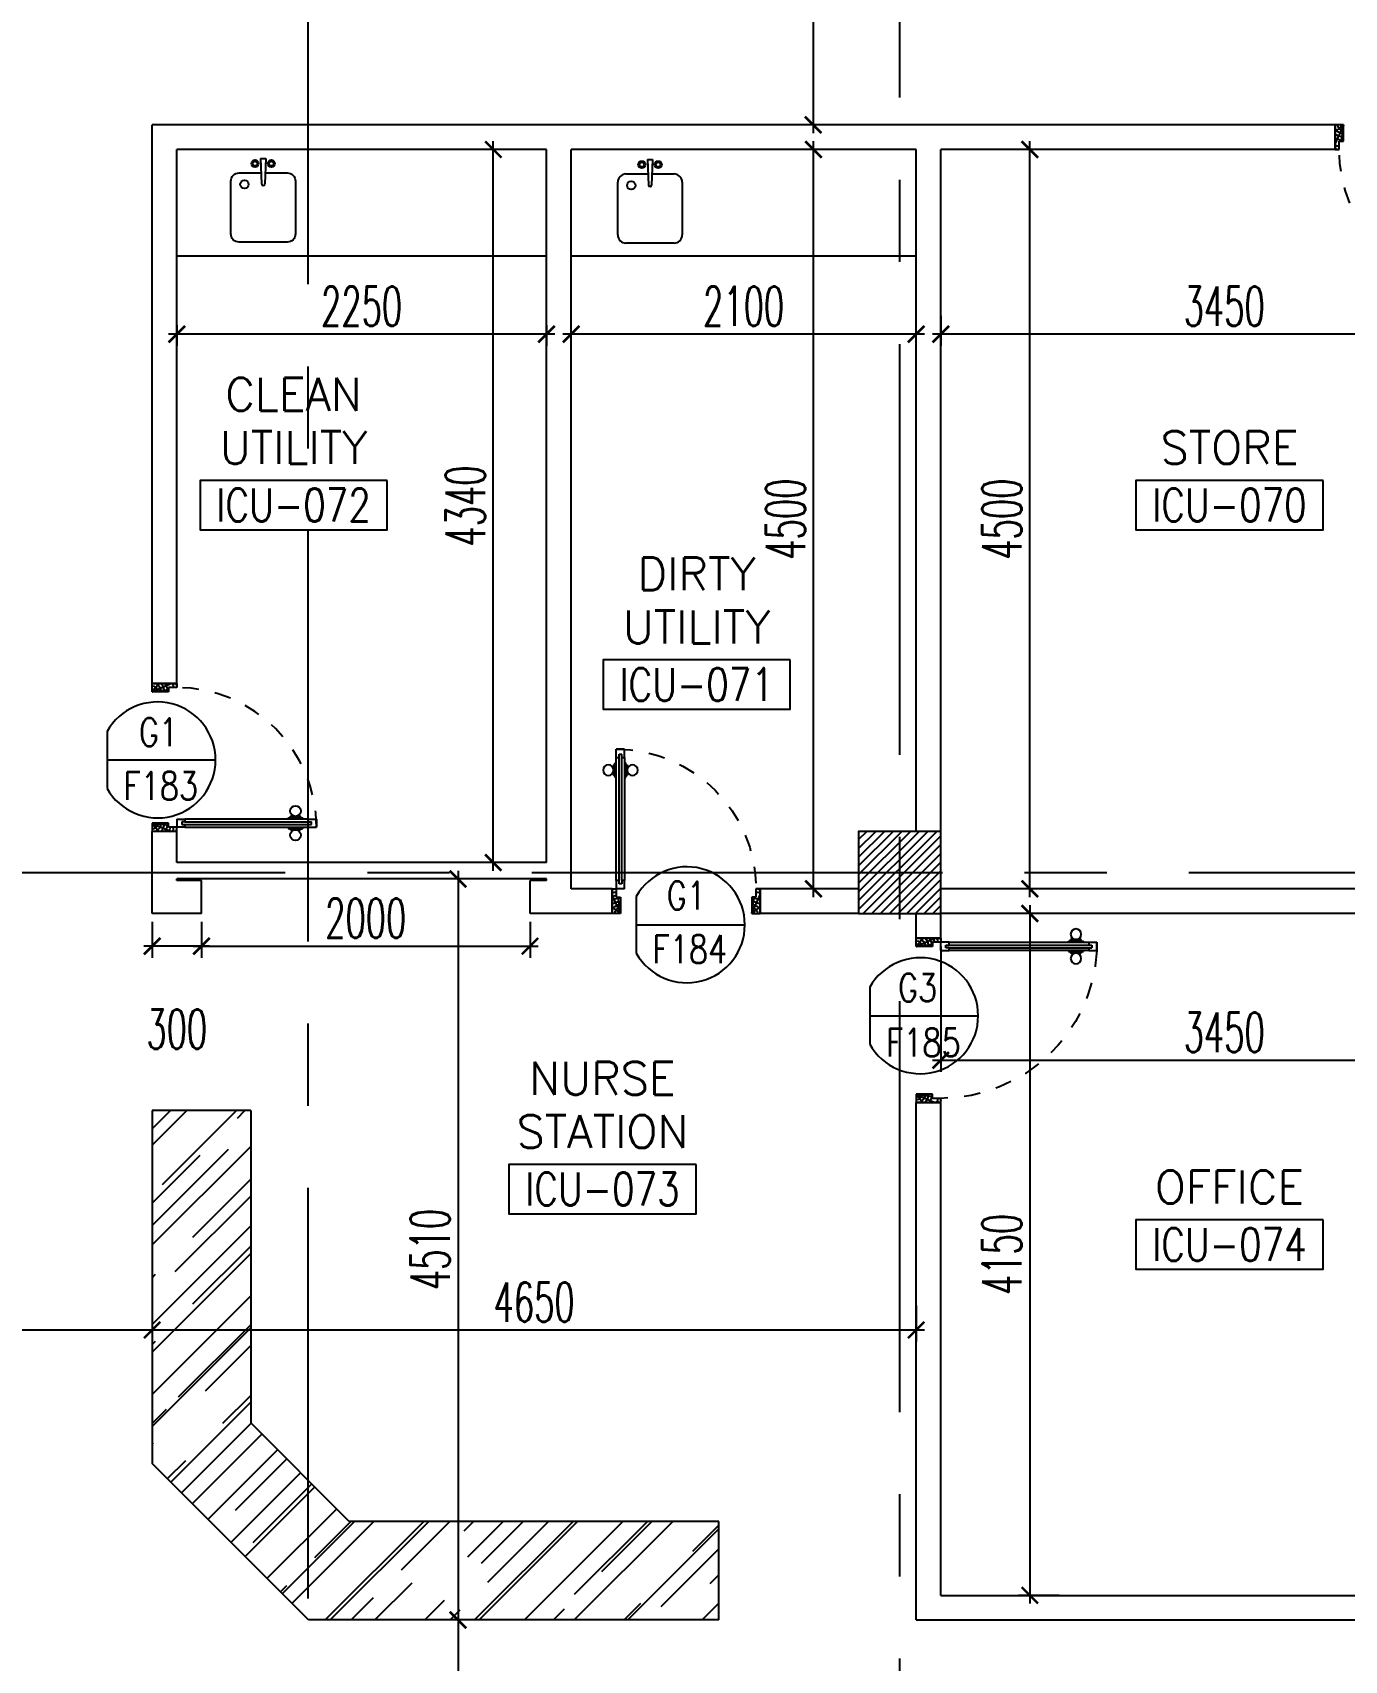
# Model space of a CAD drawing. Extents: x 275967.8 to 276060, y 57291.9 to 57371.4.
# Drawn here: x 276029.5 to 276037.48, y 57338.39 to 57348.29 of the extents above; entities that cross this region are included whole.
import ezdxf
from ezdxf.enums import TextEntityAlignment as Align

# ---------------------------------------------------------------- set-up
doc = ezdxf.new("R2010")
doc.units = 0
doc.header["$MEASUREMENT"] = 0
doc.header["$PDMODE"] = 34
doc.linetypes.add('CENTERX2', pattern=[4, 2.5, -0.5, 0.5, -0.5])
doc.linetypes.add('HIDDEN', pattern=[0.375, 0.25, -0.125])
doc.layers.get('0').update_dxf_attribs({"linetype": 'CONTINUOUS'})
doc.layers.get('DEFPOINTS').update_dxf_attribs({"linetype": 'CONTINUOUS'})
for name, color, linetype in [('AXES', 11, 'CENTERX2'), ('COL', 5, 'CONTINUOUS'), ('COUNTER', 7, 'CONTINUOUS'), ('DIM', 4, 'CONTINUOUS'), ('DOOR', 7, 'CONTINUOUS'), ('DOOR-CR', 2, 'CONTINUOUS'), ('DOOR-NO', 3, 'CONTINUOUS'), ('HAT', 8, 'CONTINUOUS'), ('NON-MEDICAL', 3, 'CONTINUOUS'), ('RM-BOX', 4, 'CONTINUOUS'), ('RM-NAME', 2, 'CONTINUOUS'), ('RM-NO', 2, 'CONTINUOUS'), ('WALL', 2, 'CONTINUOUS')]:
    doc.layers.add(name, color=color, linetype=linetype)
doc.styles.add('ROMANS', font='ROMANS.shx', dxfattribs={"width": 0.6})
doc.dimstyles.new('STANDARD in', dxfattribs={"dimtxt": 0.24, "dimasz": 0.1, "dimexe": 0.07, "dimexo": 0.05, "dimgap": 0.05, "dimtad": 1, "dimdec": 0, "dimlfac": 1000, "dimzin": 0, "dimdsep": 46, "dimtxsty": 'ROMANS', "dimblk": 'ARCHTICK', "dimcen": 0.05, "dimdle": 0.05, "dimclrd": 4, "dimclre": 4, "dimclrt": 2, "dimadec": 0, "dimazin": 0, "dimtfac": 1, "dimtdec": 0, "dimtmove": 2, "dimatfit": 3, "dimfxl": 0, "dimtolj": 1, "dimtzin": 0, "dimarcsym": 0})

# ---------------------------------------------------------------- blocks, each defined once
blk = doc.blocks.new('*X16')
at = {"color": 0}
for p, q in [((80579.2, 155514.9), (81054.1, 155989.7)), ((80579.2, 155567.9), (81001.1, 155989.7)), ((80579.2, 155620.9), (80948, 155989.7)), ((80579.2, 155674), (80895, 155989.7)), ((80579.2, 155727), (80842, 155989.7)), ((80579.2, 155780), (80788.9, 155989.7)), ((80579.2, 155833.1), (80735.9, 155989.7)), ((80579.2, 155886.1), (80682.9, 155989.7)), ((80579.2, 155939.1), (80629.8, 155989.7)), ((80607.1, 155489.7), (81079.2, 155961.8)), ((80660.2, 155489.7), (81079.2, 155908.8)), ((80713.2, 155489.7), (81079.2, 155855.8)), ((80766.2, 155489.7), (81079.2, 155802.7)), ((80819.3, 155489.7), (81079.2, 155749.7)), ((80872.3, 155489.7), (81079.2, 155696.7)), ((80925.3, 155489.7), (81079.2, 155643.6)), ((80978.4, 155489.7), (81079.2, 155590.6)), ((81031.4, 155489.7), (81079.2, 155537.6))]:
    blk.add_line(p, q, dxfattribs=at)
blk = doc.blocks.new('COL50')
at = {"layer": 'COL'}
blk.add_lwpolyline([(-250, 250), (-250, -250), (250, -250), (250, 250)], close=True, dxfattribs=at)
blk = doc.blocks.new('DOOR90')
at = {"layer": 'DOOR', "color": 0, "linetype": 'ByBlock'}
for p, q in [((-150, 0), (-150, -25)), ((-150, 0), (0, 0)), ((0, -50), (0, 0)), ((-1000, -25), (-1000, -75)), ((-1000, -75), (-1000, -25)), ((-950, -25), (-1000, -25)), ((-950, -75), (-1000, -75)), ((-970, -42), (-970, -58)), ((-950, -42), (-970, -42)), ((-950, -58), (-970, -58)), ((-950, -25), (-950, -42)), ((-950, -58), (-950, -75)), ((-917.6, -25), (-917.6, -17.8)), ((-827.6, -17.8), (-917.6, -17.8)), ((-917.6, -75), (-917.6, -82.2)), ((-827.6, -82.2), (-917.6, -82.2)), ((-905, -17.8), (-905, -8.8)), ((-905, -8.8), (-840.2, -8.8)), ((-905, -17.8), (-840.2, -17.8)), ((-905, -82.2), (-905, -91.2)), ((-905, -82.2), (-840.2, -82.2)), ((-905, -91.2), (-840.2, -91.2)), ((-840.2, -17.8), (-840.2, -8.8)), ((-840.2, -82.2), (-840.2, -91.2)), ((-827.6, -25), (-827.6, -17.8)), ((-827.6, -75), (-827.6, -82.2)), ((-200, -42), (-200, -25)), ((-200, -25), (-150, -25)), ((-180, -42), (-200, -42)), ((-200, -75), (-200, -58)), ((-200, -58), (-180, -58)), ((-150, -75), (-200, -75)), ((-180, -58), (-180, -42)), ((-150, -75), (-150, -25)), ((-150, -25), (-100, -25)), ((-100, -25), (-100, -50)), ((-100, -50), (0, -50)), ((-150, -900), (-150, -875)), ((-150, -875), (-100, -875)), ((-100, -850), (0, -850)), ((-100, -875), (-100, -850)), ((0, -850), (0, -900)), ((0, -900), (-150, -900)), ((-150, -900), (0, -900))]:
    blk.add_line(p, q, dxfattribs=at)
at = {"layer": 'DOOR', "color": 9, "linetype": 'ByBlock'}
for p, q in [((0, -50), (-113.7, 0)), ((0, -50), (-40.1, 0)), ((0, -50), (-100, -36.6)), ((0, -850), (-113.7, -900)), ((0, -850), (-100, -863.4)), ((0, -850), (-40.1, -900))]:
    blk.add_line(p, q, dxfattribs=at)
at = {"layer": 'DOOR', "linetype": 'ByBlock'}
for p, q in [((-200, -25), (-950, -25)), ((-200, -42), (-950, -42)), ((-200, -58), (-950, -58)), ((-950, -75), (-200, -75))]:
    blk.add_line(p, q, dxfattribs=at)
at = {"layer": 'DOOR', "color": 0, "linetype": 'ByBlock'}
for centre in [(-872.6, 23.5), (-872.6, -123.5)]:
    blk.add_circle(centre, 32.4, dxfattribs=at)
at = {"layer": 'DOOR', "color": 9, "linetype": 'ByBlock'}
for centre, radius, start, end in [((0, -50), 154.4, 161.10529, 166.28577), ((0, -50), 134.4, 158.15985, 169.28002), ((0, -50), 94.4, 148.01819, 180), ((0, -50), 74.4, 137.77643, 180), ((0, -50), 114.4, 154.08384, 167.37743), ((0, -50), 54.4, 113.20738, 180), ((0, -50), 34.4, 90, 180), ((0, -50), 14.4, 90, 180), ((0, -850), 154.4, 193.71423, 198.89471), ((0, -850), 134.4, 190.71998, 201.84015), ((0, -850), 94.4, 180, 211.98181), ((0, -850), 74.4, 180, 222.22357), ((0, -850), 54.4, 180, 246.79262), ((0, -850), 34.4, 180, 270), ((0, -850), 14.4, 180, 270)]:
    blk.add_arc(centre, radius, start, end, dxfattribs=at)
at = {"layer": 'DOOR', "linetype": 'HIDDEN', "ltscale": 0.5}
blk.add_arc((-150, -25), 850, 180, 270, dxfattribs=at)
blk = doc.blocks.new('*X46')
at = {"color": 0}
for p, q in [((80579.2, 155514.9), (81054.1, 155989.7)), ((80579.2, 155567.9), (81001.1, 155989.7)), ((80579.2, 155620.9), (80948, 155989.7)), ((80579.2, 155674), (80895, 155989.7)), ((80579.2, 155727), (80842, 155989.7)), ((80579.2, 155780), (80788.9, 155989.7)), ((80579.2, 155833.1), (80735.9, 155989.7)), ((80579.2, 155886.1), (80682.9, 155989.7)), ((80579.2, 155939.1), (80629.8, 155989.7)), ((80607.1, 155489.7), (81079.2, 155961.8)), ((80660.2, 155489.7), (81079.2, 155908.8)), ((80713.2, 155489.7), (81079.2, 155855.8)), ((80766.2, 155489.7), (81079.2, 155802.7)), ((80819.3, 155489.7), (81079.2, 155749.7)), ((80872.3, 155489.7), (81079.2, 155696.7)), ((80925.3, 155489.7), (81079.2, 155643.6)), ((80978.4, 155489.7), (81079.2, 155590.6)), ((81031.4, 155489.7), (81079.2, 155537.6))]:
    blk.add_line(p, q, dxfattribs=at)
blk = doc.blocks.new('RM1')
at = {"layer": 'RM-BOX'}
blk.add_lwpolyline([(569.9, -200), (-569.9, -200), (-569.9, -500), (569.9, -500)], close=True, dxfattribs=at)
at = {"layer": 'RM-NAME', "style": 'ROMANS'}
for tag, p in [('ROOMNAME1', (0, 323.8)), ('ROOMNAME2', (0, 0))]:
    blk.add_attdef(tag, text='', height=200, dxfattribs=at).set_placement(p, align=Align.MIDDLE)
at = {"layer": 'RM-NO', "style": 'ROMANS', "width": 0.8}
blk.add_attdef('ROOMNO', text='', height=200, dxfattribs=at).set_placement((0, -350), align=Align.MIDDLE)
blk = doc.blocks.new('DD1')
at = {"layer": 'DOOR-CR'}
blk.add_line((-307.6, 0), (352.8, 0), dxfattribs=at)
blk.add_lwpolyline([(-307.6, -172.9, 3.820224), (-307.6, 172.9)], format="xyb", close=True, dxfattribs=at)
at = {"layer": 'DOOR-NO', "color": 255, "style": 'ROMANS', "width": 0.8}
for tag, p in [('G', (0, 183.5)), ('000', (0, -141.4))]:
    blk.add_attdef(tag, text='', height=204, dxfattribs=at).set_placement(p, align=Align.MIDDLE)
blk = doc.blocks.new('_ARCHTICK')
at = {"color": 0, "linetype": 'ByBlock', "const_width": 0.15}
blk.add_lwpolyline([(-0.5, -0.5), (0.5, 0.5)], dxfattribs=at)
blk = doc.blocks.new('*D465')
at = {"layer": 'DEFPOINTS', "color": 0, "linetype": 'ByBlock', "ltscale": 0.3}
for p in [(276034.8876, 57350.1329), (276034.2485, 57347.7329), (276034.7987, 57347.7329)]:
    blk.add_point(p, dxfattribs=at)
at = {"layer": 'DIM', "color": 4, "linetype": 'ByBlock', "lineweight": -2, "ltscale": 0.3}
for p, q in [((276034.8376, 57350.1329), (276034.1785, 57350.1329)), ((276034.2485, 57350.1829), (276034.2485, 57347.6829)), ((276034.7487, 57347.7329), (276034.1785, 57347.7329))]:
    blk.add_line(p, q, dxfattribs=at)
at = {"layer": 'DIM', "color": 4, "linetype": 'ByBlock', "lineweight": -2, "ltscale": 0.3, "xscale": 0.1, "yscale": 0.1, "zscale": 0.1}
for p, rotation in [((276034.2485, 57350.1329), 90), ((276034.2485, 57347.7329), 270)]:
    blk.add_blockref('_ARCHTICK', p, dxfattribs=dict(at, rotation=rotation))
at = {"layer": 'DIM', "color": 2, "linetype": 'ByBlock', "ltscale": 0.3, "insert": (276034.0785, 57348.9329), "char_height": 0.24, "attachment_point": 5, "rotation": 90, "style": 'ROMANS'}
blk.add_mtext('\\A1;2400', dxfattribs=at)
blk = doc.blocks.new('*D457')
at = {"layer": 'DEFPOINTS', "color": 0, "linetype": 'ByBlock', "ltscale": 0.3}
for p in [(276035.0255, 57346.621), (276038.4755, 57346.5128), (276035.0255, 57346.4588)]:
    blk.add_point(p, dxfattribs=at)
at = {"layer": 'DIM', "color": 4, "linetype": 'ByBlock', "lineweight": -2, "ltscale": 0.3}
for p, q in [((276035.0255, 57346.571), (276035.0255, 57346.3888)), ((276038.4755, 57346.4628), (276038.4755, 57346.3888)), ((276038.5255, 57346.4588), (276034.9755, 57346.4588))]:
    blk.add_line(p, q, dxfattribs=at)
at = {"layer": 'DIM', "color": 4, "linetype": 'ByBlock', "lineweight": -2, "ltscale": 0.3, "xscale": 0.1, "yscale": 0.1, "zscale": 0.1, "rotation": 180}
blk.add_blockref('_ARCHTICK', (276035.0255, 57346.4588), dxfattribs=at)
at = {"layer": 'DIM', "color": 4, "linetype": 'ByBlock', "lineweight": -2, "ltscale": 0.3, "xscale": 0.1, "yscale": 0.1, "zscale": 0.1}
blk.add_blockref('_ARCHTICK', (276038.4755, 57346.4588), dxfattribs=at)
at = {"layer": 'DIM', "color": 2, "linetype": 'ByBlock', "ltscale": 0.3, "insert": (276036.7505, 57346.6288), "char_height": 0.24, "attachment_point": 5, "style": 'ROMANS'}
blk.add_mtext('\\A1;3450', dxfattribs=at)
blk = doc.blocks.new('*D456')
at = {"layer": 'DEFPOINTS', "color": 0, "linetype": 'ByBlock', "ltscale": 0.3}
for p in [(276032.7755, 57346.4588), (276032.7755, 57346.2163), (276034.8755, 57346.2163)]:
    blk.add_point(p, dxfattribs=at)
at = {"layer": 'DIM', "color": 4, "linetype": 'ByBlock', "lineweight": -2, "ltscale": 0.3}
for p, q in [((276032.7755, 57346.2663), (276032.7755, 57346.5288)), ((276034.8755, 57346.2663), (276034.8755, 57346.5288)), ((276034.9255, 57346.4588), (276032.7255, 57346.4588))]:
    blk.add_line(p, q, dxfattribs=at)
at = {"layer": 'DIM', "color": 4, "linetype": 'ByBlock', "lineweight": -2, "ltscale": 0.3, "xscale": 0.1, "yscale": 0.1, "zscale": 0.1, "rotation": 180}
blk.add_blockref('_ARCHTICK', (276032.7755, 57346.4588), dxfattribs=at)
at = {"layer": 'DIM', "color": 4, "linetype": 'ByBlock', "lineweight": -2, "ltscale": 0.3, "xscale": 0.1, "yscale": 0.1, "zscale": 0.1}
blk.add_blockref('_ARCHTICK', (276034.8755, 57346.4588), dxfattribs=at)
at = {"layer": 'DIM', "color": 2, "linetype": 'ByBlock', "ltscale": 0.3, "insert": (276033.8255, 57346.6288), "char_height": 0.24, "attachment_point": 5, "style": 'ROMANS'}
blk.add_mtext('\\A1;2100', dxfattribs=at)
blk = doc.blocks.new('*D455')
at = {"layer": 'DEFPOINTS', "color": 0, "linetype": 'ByBlock', "ltscale": 0.3}
for p in [(276030.3755, 57346.5628), (276032.6255, 57346.5628), (276030.3755, 57346.4588)]:
    blk.add_point(p, dxfattribs=at)
at = {"layer": 'DIM', "color": 4, "linetype": 'ByBlock', "lineweight": -2, "ltscale": 0.3}
for p, q in [((276030.3755, 57346.5128), (276030.3755, 57346.3888)), ((276032.6255, 57346.5128), (276032.6255, 57346.3888)), ((276032.6755, 57346.4588), (276030.3255, 57346.4588))]:
    blk.add_line(p, q, dxfattribs=at)
at = {"layer": 'DIM', "color": 4, "linetype": 'ByBlock', "lineweight": -2, "ltscale": 0.3, "xscale": 0.1, "yscale": 0.1, "zscale": 0.1, "rotation": 180}
blk.add_blockref('_ARCHTICK', (276030.3755, 57346.4588), dxfattribs=at)
at = {"layer": 'DIM', "color": 4, "linetype": 'ByBlock', "lineweight": -2, "ltscale": 0.3, "xscale": 0.1, "yscale": 0.1, "zscale": 0.1}
blk.add_blockref('_ARCHTICK', (276032.6255, 57346.4588), dxfattribs=at)
at = {"layer": 'DIM', "color": 2, "linetype": 'ByBlock', "ltscale": 0.3, "insert": (276031.5005, 57346.6288), "char_height": 0.24, "attachment_point": 5, "style": 'ROMANS'}
blk.add_mtext('\\A1;2250', dxfattribs=at)
blk = doc.blocks.new('*D454')
at = {"layer": 'DEFPOINTS', "color": 0, "linetype": 'ByBlock', "ltscale": 0.3}
for p in [(276035.5674, 57347.5829), (276035.6477, 57347.5829), (276035.6477, 57343.0829)]:
    blk.add_point(p, dxfattribs=at)
at = {"layer": 'DIM', "color": 4, "linetype": 'ByBlock', "lineweight": -2, "ltscale": 0.3}
for p, q in [((276035.5977, 57347.5829), (276035.4974, 57347.5829)), ((276035.5674, 57343.0329), (276035.5674, 57347.6329)), ((276035.5977, 57343.0829), (276035.4974, 57343.0829))]:
    blk.add_line(p, q, dxfattribs=at)
at = {"layer": 'DIM', "color": 4, "linetype": 'ByBlock', "lineweight": -2, "ltscale": 0.3, "xscale": 0.1, "yscale": 0.1, "zscale": 0.1}
for p, rotation in [((276035.5674, 57347.5829), 90), ((276035.5674, 57343.0829), 270)]:
    blk.add_blockref('_ARCHTICK', p, dxfattribs=dict(at, rotation=rotation))
at = {"layer": 'DIM', "color": 2, "linetype": 'ByBlock', "ltscale": 0.3, "insert": (276035.3974, 57345.3329), "char_height": 0.24, "attachment_point": 5, "rotation": 90, "style": 'ROMANS'}
blk.add_mtext('\\A1;4500', dxfattribs=at)
blk = doc.blocks.new('*D453')
at = {"layer": 'DEFPOINTS', "color": 0, "linetype": 'ByBlock', "ltscale": 0.3}
for p in [(276034.251, 57347.5829), (276034.7755, 57347.5829), (276034.4978, 57343.0829)]:
    blk.add_point(p, dxfattribs=at)
at = {"layer": 'DIM', "color": 4, "linetype": 'ByBlock', "lineweight": -2, "ltscale": 0.3}
for p, q in [((276034.7255, 57347.5829), (276034.181, 57347.5829)), ((276034.251, 57343.0329), (276034.251, 57347.6329)), ((276034.4478, 57343.0829), (276034.181, 57343.0829))]:
    blk.add_line(p, q, dxfattribs=at)
at = {"layer": 'DIM', "color": 4, "linetype": 'ByBlock', "lineweight": -2, "ltscale": 0.3, "xscale": 0.1, "yscale": 0.1, "zscale": 0.1}
for p, rotation in [((276034.251, 57347.5829), 90), ((276034.251, 57343.0829), 270)]:
    blk.add_blockref('_ARCHTICK', p, dxfattribs=dict(at, rotation=rotation))
at = {"layer": 'DIM', "color": 2, "linetype": 'ByBlock', "ltscale": 0.3, "insert": (276034.081, 57345.3329), "char_height": 0.24, "attachment_point": 5, "rotation": 90, "style": 'ROMANS'}
blk.add_mtext('\\A1;4500', dxfattribs=at)
blk = doc.blocks.new('*D452')
at = {"layer": 'DEFPOINTS', "color": 0, "linetype": 'ByBlock', "ltscale": 0.3}
for p in [(276032.3019, 57347.5829), (276032.6255, 57347.5829), (276032.4296, 57343.2429)]:
    blk.add_point(p, dxfattribs=at)
at = {"layer": 'DIM', "color": 4, "linetype": 'ByBlock', "lineweight": -2, "ltscale": 0.3}
for p, q in [((276032.5755, 57347.5829), (276032.2319, 57347.5829)), ((276032.3019, 57343.1929), (276032.3019, 57347.6329)), ((276032.3796, 57343.2429), (276032.2319, 57343.2429))]:
    blk.add_line(p, q, dxfattribs=at)
at = {"layer": 'DIM', "color": 4, "linetype": 'ByBlock', "lineweight": -2, "ltscale": 0.3, "xscale": 0.1, "yscale": 0.1, "zscale": 0.1}
for p, rotation in [((276032.3019, 57347.5829), 90), ((276032.3019, 57343.2429), 270)]:
    blk.add_blockref('_ARCHTICK', p, dxfattribs=dict(at, rotation=rotation))
at = {"layer": 'DIM', "color": 2, "linetype": 'ByBlock', "ltscale": 0.3, "insert": (276032.1319, 57345.4129), "char_height": 0.24, "attachment_point": 5, "rotation": 90, "style": 'ROMANS'}
blk.add_mtext('\\A1;4340', dxfattribs=at)
blk = doc.blocks.new('*D451')
at = {"layer": 'DEFPOINTS', "color": 0, "linetype": 'ByBlock', "ltscale": 0.3}
for p in [(276030.2255, 57342.9329), (276030.5255, 57342.9329), (276030.2255, 57342.734)]:
    blk.add_point(p, dxfattribs=at)
at = {"layer": 'DIM', "color": 4, "linetype": 'ByBlock', "lineweight": -2, "ltscale": 0.3}
for p, q in [((276030.2255, 57342.8829), (276030.2255, 57342.664)), ((276030.5255, 57342.8829), (276030.5255, 57342.664)), ((276030.5755, 57342.734), (276030.1755, 57342.734))]:
    blk.add_line(p, q, dxfattribs=at)
at = {"layer": 'DIM', "color": 4, "linetype": 'ByBlock', "lineweight": -2, "ltscale": 0.3, "xscale": 0.1, "yscale": 0.1, "zscale": 0.1, "rotation": 180}
blk.add_blockref('_ARCHTICK', (276030.2255, 57342.734), dxfattribs=at)
at = {"layer": 'DIM', "color": 4, "linetype": 'ByBlock', "lineweight": -2, "ltscale": 0.3, "xscale": 0.1, "yscale": 0.1, "zscale": 0.1}
blk.add_blockref('_ARCHTICK', (276030.5255, 57342.734), dxfattribs=at)
at = {"layer": 'DIM', "color": 2, "linetype": 'ByBlock', "ltscale": 0.3, "insert": (276030.3755, 57342.229), "char_height": 0.24, "attachment_point": 5, "style": 'ROMANS'}
blk.add_mtext('\\A1;300', dxfattribs=at)
blk = doc.blocks.new('*D450')
at = {"layer": 'DEFPOINTS', "color": 0, "linetype": 'ByBlock', "ltscale": 0.3}
for p in [(276030.5255, 57342.9329), (276032.5255, 57342.9329), (276032.5255, 57342.734)]:
    blk.add_point(p, dxfattribs=at)
at = {"layer": 'DIM', "color": 4, "linetype": 'ByBlock', "lineweight": -2, "ltscale": 0.3}
for p, q in [((276030.5255, 57342.8829), (276030.5255, 57342.664)), ((276032.5255, 57342.8829), (276032.5255, 57342.664)), ((276030.4755, 57342.734), (276032.5755, 57342.734))]:
    blk.add_line(p, q, dxfattribs=at)
at = {"layer": 'DIM', "color": 4, "linetype": 'ByBlock', "lineweight": -2, "ltscale": 0.3, "xscale": 0.1, "yscale": 0.1, "zscale": 0.1, "rotation": 180}
blk.add_blockref('_ARCHTICK', (276030.5255, 57342.734), dxfattribs=at)
at = {"layer": 'DIM', "color": 4, "linetype": 'ByBlock', "lineweight": -2, "ltscale": 0.3, "xscale": 0.1, "yscale": 0.1, "zscale": 0.1}
blk.add_blockref('_ARCHTICK', (276032.5255, 57342.734), dxfattribs=at)
at = {"layer": 'DIM', "color": 2, "linetype": 'ByBlock', "ltscale": 0.3, "insert": (276031.5255, 57342.904), "char_height": 0.24, "attachment_point": 5, "style": 'ROMANS'}
blk.add_mtext('\\A1;2000', dxfattribs=at)
blk = doc.blocks.new('*D445')
at = {"layer": 'DEFPOINTS', "color": 0, "linetype": 'ByBlock', "ltscale": 0.3}
for p in [(276035.0255, 57342.7829), (276038.4755, 57342.7829), (276038.4755, 57342.0396)]:
    blk.add_point(p, dxfattribs=at)
at = {"layer": 'DIM', "color": 4, "linetype": 'ByBlock', "lineweight": -2, "ltscale": 0.3}
for p, q in [((276035.0255, 57342.7329), (276035.0255, 57341.9696)), ((276038.4755, 57342.7329), (276038.4755, 57341.9696)), ((276034.9755, 57342.0396), (276038.5255, 57342.0396))]:
    blk.add_line(p, q, dxfattribs=at)
at = {"layer": 'DIM', "color": 4, "linetype": 'ByBlock', "lineweight": -2, "ltscale": 0.3, "xscale": 0.1, "yscale": 0.1, "zscale": 0.1, "rotation": 180}
blk.add_blockref('_ARCHTICK', (276035.0255, 57342.0396), dxfattribs=at)
at = {"layer": 'DIM', "color": 4, "linetype": 'ByBlock', "lineweight": -2, "ltscale": 0.3, "xscale": 0.1, "yscale": 0.1, "zscale": 0.1}
blk.add_blockref('_ARCHTICK', (276038.4755, 57342.0396), dxfattribs=at)
at = {"layer": 'DIM', "color": 2, "linetype": 'ByBlock', "ltscale": 0.3, "insert": (276036.7505, 57342.2096), "char_height": 0.24, "attachment_point": 5, "style": 'ROMANS'}
blk.add_mtext('\\A1;3450', dxfattribs=at)
blk = doc.blocks.new('*D444')
at = {"layer": 'DEFPOINTS', "color": 0, "linetype": 'ByBlock', "ltscale": 0.3}
for p in [(276035.9368, 57342.9329), (276035.5674, 57338.7829), (276035.7964, 57338.7829)]:
    blk.add_point(p, dxfattribs=at)
at = {"layer": 'DIM', "color": 4, "linetype": 'ByBlock', "lineweight": -2, "ltscale": 0.3}
for p, q in [((276035.8868, 57342.9329), (276035.4974, 57342.9329)), ((276035.5674, 57342.9829), (276035.5674, 57338.7329)), ((276035.7464, 57338.7829), (276035.4974, 57338.7829))]:
    blk.add_line(p, q, dxfattribs=at)
at = {"layer": 'DIM', "color": 4, "linetype": 'ByBlock', "lineweight": -2, "ltscale": 0.3, "xscale": 0.1, "yscale": 0.1, "zscale": 0.1}
for p, rotation in [((276035.5674, 57342.9329), 90), ((276035.5674, 57338.7829), 270)]:
    blk.add_blockref('_ARCHTICK', p, dxfattribs=dict(at, rotation=rotation))
at = {"layer": 'DIM', "color": 2, "linetype": 'ByBlock', "ltscale": 0.3, "insert": (276035.3974, 57340.8579), "char_height": 0.24, "attachment_point": 5, "rotation": 90, "style": 'ROMANS'}
blk.add_mtext('\\A1;4150', dxfattribs=at)
blk = doc.blocks.new('DOOR-10')
at = {"layer": 'DOOR', "color": 0, "linetype": 'ByBlock'}
for p, q in [((-25.7, 1100), (-75.7, 1100)), ((-75.7, 1100), (-25.7, 1100)), ((-75.7, 1050), (-75.7, 1100)), ((-25.7, 1050), (-25.7, 1100)), ((-82.9, 1005), (-91.9, 1005)), ((-91.9, 1005), (-91.9, 940.2)), ((-75.7, 1017.6), (-82.9, 1017.6)), ((-82.9, 927.6), (-82.9, 1017.6)), ((-82.9, 1005), (-82.9, 940.2)), ((-58.7, 1050), (-75.7, 1050)), ((-42.7, 1070), (-58.7, 1070)), ((-58.7, 1050), (-58.7, 1070)), ((-42.7, 1050), (-42.7, 1070)), ((-25.7, 1050), (-42.7, 1050)), ((-25.7, 1017.6), (-18.5, 1017.6)), ((-18.5, 927.6), (-18.5, 1017.6)), ((-18.5, 1005), (-9.5, 1005)), ((-18.5, 1005), (-18.5, 940.2)), ((-9.5, 1005), (-9.5, 940.2)), ((-82.9, 940.2), (-91.9, 940.2)), ((-75.7, 927.6), (-82.9, 927.6)), ((-25.7, 927.6), (-18.5, 927.6)), ((-18.5, 940.2), (-9.5, 940.2)), ((-75.7, 200), (-58.7, 200)), ((-75.7, 150), (-75.7, 200)), ((-58.7, 200), (-58.7, 180)), ((-42.7, 200), (-25.7, 200)), ((-42.7, 180), (-42.7, 200)), ((-25.7, 200), (-25.7, 150)), ((-1000.7, 0), (-1000.7, 150)), ((-1000.7, 150), (-975.7, 150)), ((-1000.7, 150), (-1000.7, 0)), ((-975.7, 150), (-975.7, 100)), ((-975.7, 100), (-950.7, 100)), ((-950.7, 100), (-950.7, 0)), ((-75.7, 150), (-25.7, 150)), ((-58.7, 180), (-42.7, 180)), ((-50.7, 100), (-50.7, 0)), ((-25.7, 100), (-50.7, 100)), ((-0.7, 150), (-25.7, 150)), ((-25.7, 150), (-25.7, 100)), ((-950.7, 0), (-1000.7, 0)), ((-50.7, 0), (-0.7, 0))]:
    blk.add_line(p, q, dxfattribs=at)
at = {"layer": 'DOOR', "linetype": 'ByBlock'}
for p, q in [((-75.7, 1050), (-75.7, 200)), ((-58.7, 200), (-58.7, 1050)), ((-42.7, 200), (-42.7, 1050)), ((-25.7, 200), (-25.7, 1050))]:
    blk.add_line(p, q, dxfattribs=at)
at = {"layer": 'DOOR', "color": 9, "linetype": 'ByBlock'}
for p, q in [((-950.7, 0), (-1000.7, 113.7)), ((-950.7, 0), (-964.1, 100)), ((-50.7, 0), (-0.7, 113.7)), ((-50.7, 0), (-37.3, 100)), ((-0.7, 0), (-0.7, 150)), ((-950.7, 0), (-1000.7, 40.1)), ((-50.7, 0), (-0.7, 40.1))]:
    blk.add_line(p, q, dxfattribs=at)
at = {"layer": 'DOOR', "color": 0, "linetype": 'ByBlock'}
for centre in [(-124.2, 972.6), (22.8, 972.6)]:
    blk.add_circle(centre, 32.4, dxfattribs=at)
at = {"layer": 'DOOR', "linetype": 'HIDDEN', "ltscale": 0.5}
blk.add_arc((-23.4, 149.1), 952.3, 93.14816, 179.94816, dxfattribs=at)
at = {"layer": 'DOOR', "color": 9, "linetype": 'ByBlock'}
for centre, radius, start, end in [((-950.7, 0), 154.4, 103.71423, 108.89471), ((-950.7, 0), 134.4, 100.71998, 111.84015), ((-50.7, 0), 134.4, 68.15985, 79.28002), ((-50.7, 0), 114.4, 64.08384, 77.37743), ((-50.7, 0), 154.4, 71.10529, 76.28577), ((-950.7, 0), 94.4, 90, 121.98181), ((-950.7, 0), 74.4, 90, 132.22357), ((-950.7, 0), 54.4, 90, 156.79262), ((-950.7, 0), 34.4, 90, 180), ((-950.7, 0), 14.4, 90, 180), ((-50.7, 0), 94.4, 58.01819, 90), ((-50.7, 0), 74.4, 47.77643, 90), ((-50.7, 0), 54.4, 23.20738, 90), ((-50.7, 0), 34.4, 0, 90), ((-50.7, 0), 14.4, 0, 90)]:
    blk.add_arc(centre, radius, start, end, dxfattribs=at)
blk = doc.blocks.new('*D783')
at = {"layer": 'DEFPOINTS', "color": 0, "linetype": 'ByBlock', "ltscale": 0.3}
for p in [(276027.8255, 57340.5968), (276030.2255, 57340.5968), (276027.8255, 57340.3978)]:
    blk.add_point(p, dxfattribs=at)
at = {"layer": 'DIM', "color": 4, "linetype": 'ByBlock', "lineweight": -2, "ltscale": 0.3}
for p, q in [((276027.8255, 57340.5468), (276027.8255, 57340.3278)), ((276030.2255, 57340.5468), (276030.2255, 57340.3278)), ((276030.2755, 57340.3978), (276027.7755, 57340.3978))]:
    blk.add_line(p, q, dxfattribs=at)
at = {"layer": 'DIM', "color": 4, "linetype": 'ByBlock', "lineweight": -2, "ltscale": 0.3, "xscale": 0.1, "yscale": 0.1, "zscale": 0.1, "rotation": 180}
blk.add_blockref('_ARCHTICK', (276027.8255, 57340.3978), dxfattribs=at)
at = {"layer": 'DIM', "color": 4, "linetype": 'ByBlock', "lineweight": -2, "ltscale": 0.3, "xscale": 0.1, "yscale": 0.1, "zscale": 0.1}
blk.add_blockref('_ARCHTICK', (276030.2255, 57340.3978), dxfattribs=at)
at = {"layer": 'DIM', "color": 2, "linetype": 'ByBlock', "ltscale": 0.3, "insert": (276029.0255, 57340.5678), "char_height": 0.24, "attachment_point": 5, "style": 'ROMANS'}
blk.add_mtext('\\A1;2400', dxfattribs=at)
blk = doc.blocks.new('*D784')
at = {"layer": 'DEFPOINTS', "color": 0, "linetype": 'ByBlock', "ltscale": 0.3}
for p in [(276030.2255, 57340.5968), (276034.8755, 57340.5968), (276030.2255, 57340.3978)]:
    blk.add_point(p, dxfattribs=at)
at = {"layer": 'DIM', "color": 4, "linetype": 'ByBlock', "lineweight": -2, "ltscale": 0.3}
for p, q in [((276030.2255, 57340.5468), (276030.2255, 57340.3278)), ((276034.8755, 57340.5468), (276034.8755, 57340.3278)), ((276034.9255, 57340.3978), (276030.1755, 57340.3978))]:
    blk.add_line(p, q, dxfattribs=at)
at = {"layer": 'DIM', "color": 4, "linetype": 'ByBlock', "lineweight": -2, "ltscale": 0.3, "xscale": 0.1, "yscale": 0.1, "zscale": 0.1, "rotation": 180}
blk.add_blockref('_ARCHTICK', (276030.2255, 57340.3978), dxfattribs=at)
at = {"layer": 'DIM', "color": 4, "linetype": 'ByBlock', "lineweight": -2, "ltscale": 0.3, "xscale": 0.1, "yscale": 0.1, "zscale": 0.1}
blk.add_blockref('_ARCHTICK', (276034.8755, 57340.3978), dxfattribs=at)
at = {"layer": 'DIM', "color": 2, "linetype": 'ByBlock', "ltscale": 0.3, "insert": (276032.5505, 57340.5678), "char_height": 0.24, "attachment_point": 5, "style": 'ROMANS'}
blk.add_mtext('\\A1;4650', dxfattribs=at)
blk = doc.blocks.new('*D786')
at = {"layer": 'DEFPOINTS', "color": 0, "linetype": 'ByBlock', "ltscale": 0.3}
for p in [(276032.5164, 57338.6329), (276032.0873, 57336.2329), (276032.4959, 57336.2329)]:
    blk.add_point(p, dxfattribs=at)
at = {"layer": 'DIM', "color": 4, "linetype": 'ByBlock', "lineweight": -2, "ltscale": 0.3}
for p, q in [((276032.0873, 57338.6829), (276032.0873, 57336.1829)), ((276032.4664, 57338.6329), (276032.0173, 57338.6329)), ((276032.4459, 57336.2329), (276032.0173, 57336.2329))]:
    blk.add_line(p, q, dxfattribs=at)
at = {"layer": 'DIM', "color": 4, "linetype": 'ByBlock', "lineweight": -2, "ltscale": 0.3, "xscale": 0.1, "yscale": 0.1, "zscale": 0.1}
for p, rotation in [((276032.0873, 57338.6329), 90), ((276032.0873, 57336.2329), 270)]:
    blk.add_blockref('_ARCHTICK', p, dxfattribs=dict(at, rotation=rotation))
at = {"layer": 'DIM', "color": 2, "linetype": 'ByBlock', "ltscale": 0.3, "insert": (276031.9173, 57337.4329), "char_height": 0.24, "attachment_point": 5, "rotation": 90, "style": 'ROMANS'}
blk.add_mtext('\\A1;2400', dxfattribs=at)
blk = doc.blocks.new('*D787')
at = {"layer": 'DEFPOINTS', "color": 0, "linetype": 'ByBlock', "ltscale": 0.3}
for p in [(276032.5271, 57343.1429), (276032.0873, 57338.6329), (276032.4887, 57338.6329)]:
    blk.add_point(p, dxfattribs=at)
at = {"layer": 'DIM', "color": 4, "linetype": 'ByBlock', "lineweight": -2, "ltscale": 0.3}
for p, q in [((276032.0873, 57343.1929), (276032.0873, 57338.5829)), ((276032.4771, 57343.1429), (276032.0173, 57343.1429)), ((276032.4387, 57338.6329), (276032.0173, 57338.6329))]:
    blk.add_line(p, q, dxfattribs=at)
at = {"layer": 'DIM', "color": 4, "linetype": 'ByBlock', "lineweight": -2, "ltscale": 0.3, "xscale": 0.1, "yscale": 0.1, "zscale": 0.1}
for p, rotation in [((276032.0873, 57343.1429), 90), ((276032.0873, 57338.6329), 270)]:
    blk.add_blockref('_ARCHTICK', p, dxfattribs=dict(at, rotation=rotation))
at = {"layer": 'DIM', "color": 2, "linetype": 'ByBlock', "ltscale": 0.3, "insert": (276031.9173, 57340.8879), "char_height": 0.24, "attachment_point": 5, "rotation": 90, "style": 'ROMANS'}
blk.add_mtext('\\A1;4510', dxfattribs=at)

msp = doc.modelspace()

# ---------------------------------------------------------------- hatches: boundary and pattern name
at = {"layer": 'COUNTER', "linetype": 'ByBlock'}
h = msp.add_hatch(dxfattribs=at)
h.set_pattern_fill('AR-RROOF', color=11, scale=0.32, angle=45, style=0)
h.set_pattern_definition([(45, (275953.94628, 57180.2632), (0.271529, 0.72407734), [4.8, -0.64, 1.6, -0.32]), (45, (275954.1341, 57180.67727), (-0.5272188, 0.0746705), [0.96, -0.1056, 1.92, -0.24]), (45, (275953.86708, 57180.56866), (1.025022, 1.32822938), [2.56, -0.448, 1.28, -0.32])])
h.paths.add_polyline_path([(276030.8255, 57341.7329), (276030.2255, 57341.7329), (276030.2255, 57339.5844), (276030.302, 57339.5079), (276031.1505, 57339.5079), (276030.8255, 57339.8329)])
h.paths.add_polyline_path([(276031.1755, 57338.6344), (276031.1755, 57339.4829), (276031.1505, 57339.5079), (276030.302, 57339.5079)])
h.paths.add_polyline_path([(276033.6755, 57338.6329), (276033.6755, 57339.2329), (276031.4255, 57339.2329), (276031.1755, 57339.4829), (276031.1755, 57338.6344), (276031.177, 57338.6329)])

# ---------------------------------------------------------------- linework, layer by layer
at = {"layer": 'AXES'}
for p, q in [((276034.7755, 57291.8986), (276034.7755, 57370.7113)), ((276034.7755, 57291.8986), (276034.7755, 57370.7113)), ((276031.1755, 57298.7629), (276031.1755, 57357.5829)), ((275968.5355, 57343.1829), (276036.5755, 57343.1829)), ((276036.5755, 57343.1829), (276052.7955, 57343.1829))]:
    msp.add_line(p, q, dxfattribs=at)
at = {"layer": 'COUNTER', "linetype": 'ByBlock'}
for p, q in [((276030.2255, 57341.7329), (276030.2255, 57339.5844)), ((276030.8255, 57341.7329), (276030.2255, 57341.7329)), ((276030.8255, 57341.7329), (276030.8255, 57339.8329)), ((276031.4255, 57339.2329), (276030.8255, 57339.8329)), ((276031.177, 57338.6329), (276030.2255, 57339.5844)), ((276033.6755, 57339.2329), (276031.4255, 57339.2329)), ((276033.6755, 57338.6329), (276033.6755, 57339.2329)), ((276033.6755, 57338.6329), (276031.177, 57338.6329))]:
    msp.add_line(p, q, dxfattribs=at)
at = {"layer": 'NON-MEDICAL'}
for p, q in [((276030.8854, 57347.5284), (276030.9174, 57347.5284)), ((276030.8854, 57347.5284), (276030.8914, 57347.3732)), ((276030.9174, 57347.5284), (276030.9114, 57347.3732)), ((276033.2397, 57347.522), (276033.2457, 57347.3667)), ((276033.2397, 57347.522), (276033.2717, 57347.522)), ((276033.2717, 57347.522), (276033.2657, 57347.3667)), ((276033.0594, 57347.0628), (276033.0594, 57347.3839)), ((276033.1092, 57347.4338), (276033.2457, 57347.4338)), ((276033.2657, 57347.4338), (276033.4021, 57347.4338)), ((276033.452, 57347.3839), (276033.452, 57347.0628)), ((276033.4021, 57347.013), (276033.1092, 57347.013)), ((276032.6255, 57346.9329), (276030.3755, 57346.9329)), ((276034.8755, 57346.9329), (276032.7755, 57346.9329))]:
    msp.add_line(p, q, dxfattribs=at)
msp.add_lwpolyline([(276030.9114, 57347.4402), (276031.0478, 57347.4402, -0.414214), (276031.0977, 57347.3903), (276031.0977, 57347.0693, -0.414214), (276031.0478, 57347.0194), (276030.7549, 57347.0194, -0.414214), (276030.7051, 57347.0693), (276030.7051, 57347.3903, -0.414214), (276030.7549, 57347.4402), (276030.8914, 57347.4402)], format="xyb", dxfattribs=at)
for centre, radius in [((276030.8516, 57347.4973), 0.0217), ((276030.8516, 57347.4973), 0.014), ((276030.9511, 57347.4973), 0.0217), ((276030.9511, 57347.4973), 0.014), ((276033.2059, 57347.4909), 0.0217), ((276033.2059, 57347.4909), 0.014), ((276033.3054, 57347.4909), 0.0217), ((276033.3054, 57347.4909), 0.014), ((276030.7869, 57347.3708), 0.0255), ((276033.1412, 57347.3644), 0.0255)]:
    msp.add_circle(centre, radius, dxfattribs=at)
for centre, radius, start, end in [((276030.9014, 57347.3732), 0.00997, 180, 0), ((276033.1092, 57347.3839), 0.0499, 90, 180), ((276033.2557, 57347.3667), 0.00997, 180, 0), ((276033.4021, 57347.3839), 0.0499, 0, 90), ((276033.1092, 57347.0628), 0.0499, 180, 270), ((276033.4021, 57347.0628), 0.0499, 270, 0)]:
    msp.add_arc(centre, radius, start, end, dxfattribs=at)
at = {"layer": 'WALL'}
for p, q in [((276030.2255, 57344.3329), (276030.2255, 57347.7329)), ((276030.3755, 57344.3329), (276030.3755, 57347.5829)), ((276032.6255, 57343.2429), (276032.6255, 57347.5829)), ((276032.7755, 57343.0829), (276032.7755, 57347.5829)), ((276034.8755, 57343.4329), (276034.8755, 57347.5829)), ((276034.8755, 57343.4329), (276034.8755, 57347.5829)), ((276035.0255, 57342.7829), (276035.0255, 57347.5829)), ((276035.0255, 57342.7829), (276035.0255, 57347.5829)), ((276030.2255, 57342.9329), (276030.2255, 57343.4329)), ((276030.3755, 57343.2429), (276030.3755, 57343.4329)), ((276030.5255, 57342.9329), (276030.5255, 57343.1329)), ((276032.5255, 57342.9329), (276032.5255, 57343.1329)), ((276033.0255, 57342.9329), (276033.0255, 57343.0829)), ((276033.9255, 57342.9329), (276033.9255, 57343.0829)), ((276034.8755, 57342.7829), (276034.8755, 57342.9329)), ((276034.8755, 57342.7829), (276034.8755, 57342.9329)), ((276034.8755, 57338.6329), (276034.8755, 57341.7829)), ((276035.0255, 57338.7829), (276035.0255, 57341.7829)), ((276035.0255, 57338.7829), (276038.4755, 57338.7829)), ((276034.8755, 57338.6329), (276043.1255, 57338.6329))]:
    msp.add_line(p, q, dxfattribs=at)
at = {"layer": 'WALL', "linetype": 'ByBlock'}
for p, q in [((276037.4255, 57347.7329), (276030.2255, 57347.7329)), ((276037.4255, 57347.5829), (276037.4255, 57347.7329)), ((276037.4255, 57347.5829), (276037.4255, 57347.7329)), ((276032.6255, 57347.5829), (276030.3755, 57347.5829)), ((276034.8755, 57347.5829), (276032.7755, 57347.5829)), ((276037.4255, 57347.5829), (276035.0255, 57347.5829)), ((276037.4255, 57347.5829), (276036.5755, 57347.5829)), ((276030.3755, 57344.3329), (276030.2255, 57344.3329)), ((276030.3755, 57343.4329), (276030.2255, 57343.4329)), ((276032.6255, 57343.2429), (276030.3755, 57343.2429)), ((276032.6255, 57343.1429), (276030.3755, 57343.1429)), ((276030.3755, 57343.1329), (276030.3755, 57343.1429)), ((276030.5255, 57343.1329), (276030.3755, 57343.1329)), ((276032.6255, 57343.1329), (276032.5255, 57343.1329)), ((276032.6255, 57343.1329), (276032.6255, 57343.1429)), ((276033.0255, 57343.0829), (276032.7755, 57343.0829)), ((276034.5255, 57343.0829), (276033.9255, 57343.0829)), ((276034.5255, 57343.0829), (276033.9755, 57343.0829)), ((276038.1255, 57343.0829), (276035.0255, 57343.0829)), ((276030.5255, 57342.9329), (276030.2255, 57342.9329)), ((276033.0255, 57342.9329), (276032.5255, 57342.9329)), ((276034.5255, 57342.9329), (276033.9255, 57342.9329)), ((276034.5255, 57342.9329), (276033.9755, 57342.9329)), ((276038.1255, 57342.9329), (276035.0255, 57342.9329)), ((276035.0255, 57342.7829), (276034.8755, 57342.7829)), ((276035.0255, 57342.7829), (276034.8755, 57342.7829)), ((276035.0255, 57341.7829), (276034.8755, 57341.7829)), ((276035.0255, 57341.7829), (276034.8755, 57341.7829))]:
    msp.add_line(p, q, dxfattribs=at)
at = {"layer": 'WALL', "linetype": 'ByBlock', "ltscale": 0.3}
msp.add_lwpolyline([(276034.5255, 57342.9329), (276035.0255, 57342.9329), (276035.0255, 57343.4329), (276034.5255, 57343.4329)], close=True, dxfattribs=at)

# ---------------------------------------------------------------- block references
at = {"layer": 'COL', "xscale": 0.001, "yscale": 0.001, "zscale": 0.001}
msp.add_blockref('COL50', (276034.7755, 57343.1829), dxfattribs=at)
msp.add_blockref('COL50', (276034.7755, 57343.1829), dxfattribs=at)
at = {"layer": 'DOOR', "color": 0, "linetype": 'ByBlock', "yscale": 0.001, "zscale": 0.001}
for p, xscale, rotation in [((276038.3255, 57347.7329), -0.001, 270), ((276030.2255, 57343.4329), 0.001, 180), ((276033.0255, 57342.9329), -0.001, 90)]:
    msp.add_blockref('DOOR90', p, dxfattribs=dict(at, xscale=xscale, rotation=rotation))
at = {"layer": 'DOOR', "color": 0, "linetype": 'ByBlock', "ltscale": 0.3, "xscale": -0.001, "yscale": 0.001, "zscale": 0.001, "rotation": 270}
msp.add_blockref('DOOR-10', (276034.8755, 57342.7836), dxfattribs=at)
at = {"layer": 'DOOR-NO'}
ref = msp.add_blockref('DD1', (276030.2585, 57343.8675), dxfattribs=dict(at, xscale=0.001, yscale=0.001, zscale=0.001))
ref.add_attrib('G', 'G1', dxfattribs={"height": 0.17, "style": 'ROMANS', "width": 0.8}).set_placement((276030.2638, 57344.0372), align=Align.MIDDLE)
ref.add_attrib('000', 'F183', dxfattribs={"height": 0.17, "style": 'ROMANS', "width": 0.8}).set_placement((276030.278, 57343.7105), align=Align.MIDDLE)
ref = msp.add_blockref('DD1', (276033.48, 57342.8642), dxfattribs=dict(at, xscale=0.001, yscale=0.001, zscale=0.001))
ref.add_attrib('G', 'G1', dxfattribs={"height": 0.17, "style": 'ROMANS', "width": 0.8}).set_placement((276033.4766, 57343.0428), align=Align.MIDDLE)
ref.add_attrib('000', 'F184', dxfattribs={"height": 0.17, "style": 'ROMANS', "width": 0.8}).set_placement((276033.4979, 57342.716), align=Align.MIDDLE)
ref = msp.add_blockref('DD1', (276034.9002, 57342.3107), dxfattribs=dict(at, xscale=0.001, yscale=0.001, zscale=0.001))
ref.add_attrib('G', 'G3', dxfattribs={"height": 0.17, "style": 'ROMANS', "width": 0.8}).set_placement((276034.884, 57342.4816), align=Align.MIDDLE)
ref.add_attrib('000', 'F185', dxfattribs={"height": 0.17, "style": 'ROMANS', "width": 0.8}).set_placement((276034.9196, 57342.1477), align=Align.MIDDLE)
at = {"layer": 'HAT', "xscale": 0.001, "yscale": 0.001, "zscale": 0.001}
for name in ['*X16', '*X46']:
    msp.add_blockref(name, (275953.9463, 57187.4432), dxfattribs=at)
at = {"layer": 'RM-NAME', "xscale": 0.001, "yscale": 0.001, "zscale": 0.001}
for p, values in [((276031.0868, 57345.7689), {'ROOMNO': 'ICU-072', 'ROOMNAME2': 'UTILITY', 'ROOMNAME1': 'CLEAN'}), ((276036.7826, 57345.7689), {'ROOMNO': 'ICU-070', 'ROOMNAME2': 'STORE'}), ((276033.5397, 57344.6766), {'ROOMNO': 'ICU-071', 'ROOMNAME2': 'UTILITY', 'ROOMNAME1': 'DIRTY'}), ((276032.9663, 57341.6057), {'ROOMNO': 'ICU-073', 'ROOMNAME2': 'STATION', 'ROOMNAME1': 'NURSE'}), ((276036.7826, 57341.2683), {'ROOMNO': 'ICU-074', 'ROOMNAME2': 'OFFICE'})]:
    msp.add_blockref('RM1', p, dxfattribs=at).add_auto_attribs(values)

# ---------------------------------------------------------------- dimensions: what is measured, and where the dimension line sits
at = {"layer": 'DIM', "linetype": 'ByBlock', "ltscale": 0.3}
for base, p1, p2, picture, middle in [((276034.2485, 57347.7329), (276034.8876, 57350.1329), (276034.7987, 57347.7329), '*D465', (276034.0785, 57348.9329)), ((276032.3019, 57347.5829), (276032.4296, 57343.2429), (276032.6255, 57347.5829), '*D452', (276032.1319, 57345.4129)), ((276034.251, 57347.5829), (276034.4978, 57343.0829), (276034.7755, 57347.5829), '*D453', (276034.081, 57345.3329)), ((276035.5674, 57347.5829), (276035.6477, 57343.0829), (276035.6477, 57347.5829), '*D454', (276035.3974, 57345.3329)), ((276032.0873, 57338.6329), (276032.5271, 57343.1429), (276032.4887, 57338.6329), '*D787', (276031.9173, 57340.8879)), ((276035.5674, 57338.7829), (276035.9368, 57342.9329), (276035.7964, 57338.7829), '*D444', (276035.3974, 57340.8579)), ((276032.0873, 57336.2329), (276032.5164, 57338.6329), (276032.4959, 57336.2329), '*D786', (276031.9173, 57337.4329))]:
    dim = msp.add_linear_dim(base=base, p1=p1, p2=p2, angle=90, dimstyle='STANDARD in', dxfattribs=at)
    dim.commit()
    dim.dimension.update_dxf_attribs({"geometry": picture, "text_midpoint": middle})
for base, p1, p2, picture, middle in [((276030.3755, 57346.4588), (276032.6255, 57346.5628), (276030.3755, 57346.5628), '*D455', (276031.5005, 57346.6288)), ((276032.7755, 57346.4588), (276034.8755, 57346.2163), (276032.7755, 57346.2163), '*D456', (276033.8255, 57346.6288)), ((276035.0255, 57346.4588), (276038.4755, 57346.5128), (276035.0255, 57346.621), '*D457', (276036.7505, 57346.6288)), ((276032.5255, 57342.734), (276030.5255, 57342.9329), (276032.5255, 57342.9329), '*D450', (276031.5255, 57342.904)), ((276030.2255, 57342.734), (276030.5255, 57342.9329), (276030.2255, 57342.9329), '*D451', (276030.3755, 57342.229)), ((276038.4755, 57342.0396), (276035.0255, 57342.7829), (276038.4755, 57342.7829), '*D445', (276036.7505, 57342.2096)), ((276027.8255, 57340.3978), (276030.2255, 57340.5968), (276027.8255, 57340.5968), '*D783', (276029.0255, 57340.5678)), ((276030.2255, 57340.3978), (276034.8755, 57340.5968), (276030.2255, 57340.5968), '*D784', (276032.5505, 57340.5678))]:
    dim = msp.add_linear_dim(base=base, p1=p1, p2=p2, dimstyle='STANDARD in', dxfattribs=at)
    dim.commit()
    dim.dimension.update_dxf_attribs({"geometry": picture, "text_midpoint": middle})

doc.saveas('drawing.dxf')
